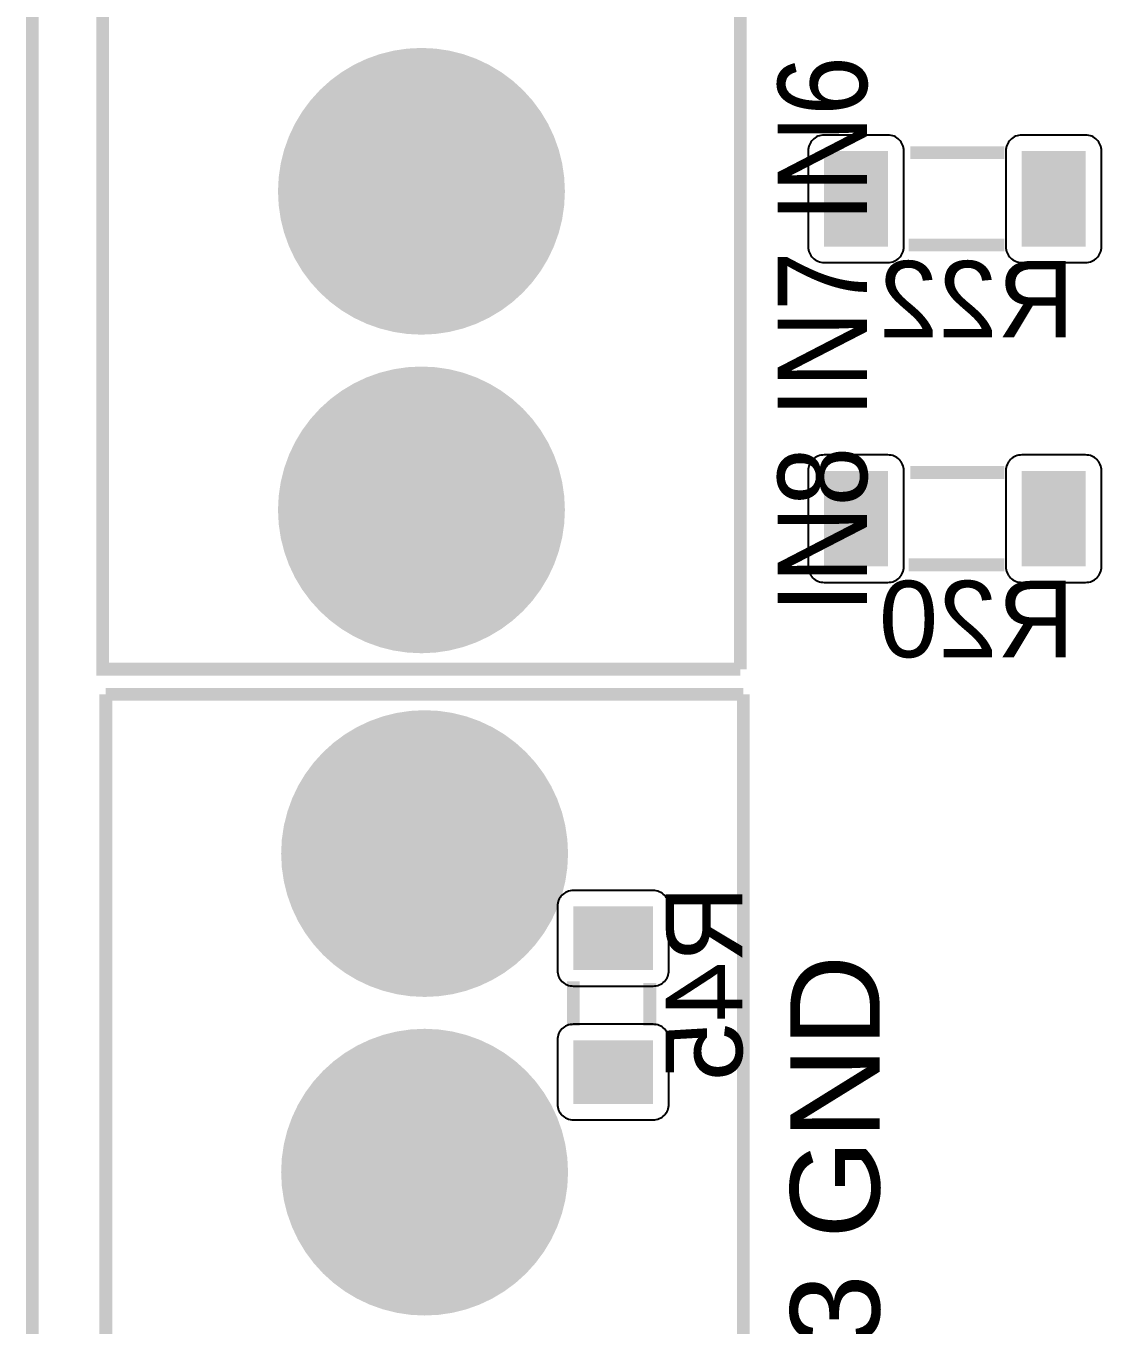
# Model space of a CAD drawing. Header units: inches. Extents: x -2.62 to 2.61, y -2.28 to 2.28.
# Drawn here: x -2.616 to -1.937, y -0.053 to 0.762 of the extents above; entities that cross this region are included whole.
import ezdxf

# ---------------------------------------------------------------- set-up
doc = ezdxf.new("R2010")
doc.units = ezdxf.units.IN
doc.layers.get('0').update_dxf_attribs({"linetype": 'CONTINUOUS'})

# ---------------------------------------------------------------- blocks, each defined once
blk = doc.blocks.new('RPAD')
blk.add_trace([(-0.5, -0.5), (-0.5, 0.5), (0.5, -0.5), (0.5, 0.5)])
blk = doc.blocks.new('EPAD')
at = {"const_width": 0.5}
blk.add_lwpolyline([(-0.25, 0, 1), (0.25, 0, 1)], format="xyb", close=True, dxfattribs=at)

msp = doc.modelspace()

# ---------------------------------------------------------------- linework, layer by layer
at = {"const_width": 0.008}
for points in [[(-2.612283, -2.271654), (2.608189, -2.271654), (2.608189, 2.271654), (-2.612283, 2.271654), (-2.612283, -2.271654)], [(-2.612283, -2.271654), (2.608189, -2.271654), (2.608189, 2.271654), (-2.612283, 2.271654), (-2.612283, -2.271654)], [(-2.612283, -2.271654), (2.608189, -2.271654), (2.608189, 2.271654), (-2.612283, 2.271654), (-2.612283, -2.271654)], [(-2.168189, 0.358268), (-2.568189, 0.358268), (-2.568189, 1.958268)], [(-2.168189, 0.358268), (-2.568189, 0.358268), (-2.568189, 1.958268)], [(-2.168189, 0.358268), (-2.568189, 0.358268), (-2.568189, 1.958268)], [(-2.168189, 1.958268), (-2.168189, 0.358268)], [(-2.168189, 1.958268), (-2.168189, 0.358268)], [(-2.168189, 1.958268), (-2.168189, 0.358268)], [(-2.061551, 0.682543), (-2.002551, 0.682543)], [(-2.061551, 0.682543), (-2.002551, 0.682543)], [(-2.061551, 0.682543), (-2.002551, 0.682543)], [(-2.062551, 0.624543), (-2.002551, 0.624543)], [(-2.062551, 0.624543), (-2.002551, 0.624543)], [(-2.062551, 0.624543), (-2.002551, 0.624543)], [(-2.061551, 0.481756), (-2.002551, 0.481756)], [(-2.061551, 0.481756), (-2.002551, 0.481756)], [(-2.061551, 0.481756), (-2.002551, 0.481756)], [(-2.062551, 0.423756), (-2.002551, 0.423756)], [(-2.062551, 0.423756), (-2.002551, 0.423756)], [(-2.062551, 0.423756), (-2.002551, 0.423756)], [(-2.56622, 0.34252), (-2.16622, 0.34252)], [(-2.56622, 0.34252), (-2.56622, -0.25748)], [(-2.56622, 0.34252), (-2.16622, 0.34252)], [(-2.56622, 0.34252), (-2.56622, -0.25748)], [(-2.56622, 0.34252), (-2.16622, 0.34252)], [(-2.56622, 0.34252), (-2.56622, -0.25748)], [(-2.16622, -0.25748), (-2.16622, 0.34252)], [(-2.16622, -0.25748), (-2.16622, 0.34252)], [(-2.16622, -0.25748), (-2.16622, 0.34252)], [(-2.272909, 0.134346), (-2.272909, 0.162346)], [(-2.272909, 0.134346), (-2.272909, 0.162346)], [(-2.272909, 0.134346), (-2.272909, 0.162346)], [(-2.224909, 0.134346), (-2.224909, 0.161346)], [(-2.224909, 0.134346), (-2.224909, 0.161346)], [(-2.224909, 0.134346), (-2.224909, 0.161346)]]:
    msp.add_lwpolyline(points, dxfattribs=at)
for points in [[(-2.115551, 0.613543), (-2.075551, 0.613543), (-2.074512, 0.613594), (-2.073507, 0.613742), (-2.07254, 0.613984), (-2.071616, 0.614315), (-2.070739, 0.61473), (-2.069915, 0.615224), (-2.069148, 0.615794), (-2.068442, 0.616434), (-2.067802, 0.61714), (-2.067232, 0.617907), (-2.066738, 0.618731), (-2.066323, 0.619608), (-2.065992, 0.620532), (-2.06575, 0.621499), (-2.065602, 0.622504), (-2.065551, 0.623543), (-2.065551, 0.683543), (-2.065602, 0.684583), (-2.06575, 0.685588), (-2.065992, 0.686555), (-2.066323, 0.687479), (-2.066738, 0.688355), (-2.067232, 0.689179), (-2.067802, 0.689946), (-2.068442, 0.690653), (-2.069148, 0.691293), (-2.069915, 0.691862), (-2.070739, 0.692357), (-2.071616, 0.692772), (-2.07254, 0.693102), (-2.073507, 0.693344), (-2.074512, 0.693493), (-2.075551, 0.693543), (-2.115551, 0.693543), (-2.116591, 0.693493), (-2.117596, 0.693344), (-2.118563, 0.693102), (-2.119487, 0.692772), (-2.120363, 0.692357), (-2.121187, 0.691862), (-2.121955, 0.691293), (-2.122661, 0.690653), (-2.123301, 0.689946), (-2.12387, 0.689179), (-2.124365, 0.688355), (-2.12478, 0.687479), (-2.12511, 0.686555), (-2.125352, 0.685588), (-2.125501, 0.684583), (-2.125551, 0.683543), (-2.125551, 0.623543), (-2.125501, 0.622504), (-2.125352, 0.621499), (-2.12511, 0.620532), (-2.12478, 0.619608), (-2.124365, 0.618731), (-2.12387, 0.617907), (-2.123301, 0.61714), (-2.122661, 0.616434), (-2.121955, 0.615794), (-2.121187, 0.615224), (-2.120363, 0.61473), (-2.119487, 0.614315), (-2.118563, 0.613984), (-2.117596, 0.613742), (-2.116591, 0.613594), (-2.115551, 0.613543)], [(-1.991551, 0.613543), (-1.951551, 0.613543), (-1.950512, 0.613594), (-1.949507, 0.613742), (-1.94854, 0.613984), (-1.947616, 0.614315), (-1.946739, 0.61473), (-1.945915, 0.615224), (-1.945148, 0.615794), (-1.944442, 0.616434), (-1.943802, 0.61714), (-1.943232, 0.617907), (-1.942738, 0.618731), (-1.942323, 0.619608), (-1.941992, 0.620532), (-1.94175, 0.621499), (-1.941602, 0.622504), (-1.941551, 0.623543), (-1.941551, 0.683543), (-1.941602, 0.684583), (-1.94175, 0.685588), (-1.941992, 0.686555), (-1.942323, 0.687479), (-1.942738, 0.688355), (-1.943232, 0.689179), (-1.943802, 0.689946), (-1.944442, 0.690653), (-1.945148, 0.691293), (-1.945915, 0.691862), (-1.946739, 0.692357), (-1.947616, 0.692772), (-1.94854, 0.693102), (-1.949507, 0.693344), (-1.950512, 0.693493), (-1.951551, 0.693543), (-1.991551, 0.693543), (-1.992591, 0.693493), (-1.993596, 0.693344), (-1.994563, 0.693102), (-1.995487, 0.692772), (-1.996363, 0.692357), (-1.997187, 0.691862), (-1.997955, 0.691293), (-1.998661, 0.690653), (-1.999301, 0.689946), (-1.99987, 0.689179), (-2.000365, 0.688355), (-2.00078, 0.687479), (-2.00111, 0.686555), (-2.001352, 0.685588), (-2.001501, 0.684583), (-2.001551, 0.683543), (-2.001551, 0.623543), (-2.001501, 0.622504), (-2.001352, 0.621499), (-2.00111, 0.620532), (-2.00078, 0.619608), (-2.000365, 0.618731), (-1.99987, 0.617907), (-1.999301, 0.61714), (-1.998661, 0.616434), (-1.997955, 0.615794), (-1.997187, 0.615224), (-1.996363, 0.61473), (-1.995487, 0.614315), (-1.994563, 0.613984), (-1.993596, 0.613742), (-1.992591, 0.613594), (-1.991551, 0.613543)], [(-2.115551, 0.412756), (-2.075551, 0.412756), (-2.074512, 0.412806), (-2.073507, 0.412955), (-2.07254, 0.413197), (-2.071616, 0.413528), (-2.070739, 0.413942), (-2.069915, 0.414437), (-2.069148, 0.415006), (-2.068442, 0.415646), (-2.067802, 0.416353), (-2.067232, 0.41712), (-2.066738, 0.417944), (-2.066323, 0.41882), (-2.065992, 0.419744), (-2.06575, 0.420711), (-2.065602, 0.421717), (-2.065551, 0.422756), (-2.065551, 0.482756), (-2.065602, 0.483795), (-2.06575, 0.4848), (-2.065992, 0.485767), (-2.066323, 0.486691), (-2.066738, 0.487568), (-2.067232, 0.488392), (-2.067802, 0.489159), (-2.068442, 0.489865), (-2.069148, 0.490506), (-2.069915, 0.491075), (-2.070739, 0.49157), (-2.071616, 0.491984), (-2.07254, 0.492315), (-2.073507, 0.492557), (-2.074512, 0.492706), (-2.075551, 0.492756), (-2.115551, 0.492756), (-2.116591, 0.492706), (-2.117596, 0.492557), (-2.118563, 0.492315), (-2.119487, 0.491984), (-2.120363, 0.49157), (-2.121187, 0.491075), (-2.121955, 0.490506), (-2.122661, 0.489865), (-2.123301, 0.489159), (-2.12387, 0.488392), (-2.124365, 0.487568), (-2.12478, 0.486691), (-2.12511, 0.485767), (-2.125352, 0.4848), (-2.125501, 0.483795), (-2.125551, 0.482756), (-2.125551, 0.422756), (-2.125501, 0.421717), (-2.125352, 0.420711), (-2.12511, 0.419744), (-2.12478, 0.41882), (-2.124365, 0.417944), (-2.12387, 0.41712), (-2.123301, 0.416353), (-2.122661, 0.415646), (-2.121955, 0.415006), (-2.121187, 0.414437), (-2.120363, 0.413942), (-2.119487, 0.413528), (-2.118563, 0.413197), (-2.117596, 0.412955), (-2.116591, 0.412806), (-2.115551, 0.412756)], [(-1.991551, 0.412756), (-1.951551, 0.412756), (-1.950512, 0.412806), (-1.949507, 0.412955), (-1.94854, 0.413197), (-1.947616, 0.413528), (-1.946739, 0.413942), (-1.945915, 0.414437), (-1.945148, 0.415006), (-1.944442, 0.415646), (-1.943802, 0.416353), (-1.943232, 0.41712), (-1.942738, 0.417944), (-1.942323, 0.41882), (-1.941992, 0.419744), (-1.94175, 0.420711), (-1.941602, 0.421717), (-1.941551, 0.422756), (-1.941551, 0.482756), (-1.941602, 0.483795), (-1.94175, 0.4848), (-1.941992, 0.485767), (-1.942323, 0.486691), (-1.942738, 0.487568), (-1.943232, 0.488392), (-1.943802, 0.489159), (-1.944442, 0.489865), (-1.945148, 0.490506), (-1.945915, 0.491075), (-1.946739, 0.49157), (-1.947616, 0.491984), (-1.94854, 0.492315), (-1.949507, 0.492557), (-1.950512, 0.492706), (-1.951551, 0.492756), (-1.991551, 0.492756), (-1.992591, 0.492706), (-1.993596, 0.492557), (-1.994563, 0.492315), (-1.995487, 0.491984), (-1.996363, 0.49157), (-1.997187, 0.491075), (-1.997955, 0.490506), (-1.998661, 0.489865), (-1.999301, 0.489159), (-1.99987, 0.488392), (-2.000365, 0.487568), (-2.00078, 0.486691), (-2.00111, 0.485767), (-2.001352, 0.4848), (-2.001501, 0.483795), (-2.001551, 0.482756), (-2.001551, 0.422756), (-2.001501, 0.421717), (-2.001352, 0.420711), (-2.00111, 0.419744), (-2.00078, 0.41882), (-2.000365, 0.417944), (-1.99987, 0.41712), (-1.999301, 0.416353), (-1.998661, 0.415646), (-1.997955, 0.415006), (-1.997187, 0.414437), (-1.996363, 0.413942), (-1.995487, 0.413528), (-1.994563, 0.413197), (-1.993596, 0.412955), (-1.992591, 0.412806), (-1.991551, 0.412756)], [(-2.212909, 0.169346), (-2.212909, 0.209346), (-2.21296, 0.210386), (-2.213108, 0.211391), (-2.21335, 0.212358), (-2.213681, 0.213282), (-2.214096, 0.214158), (-2.214591, 0.214982), (-2.21516, 0.21575), (-2.2158, 0.216456), (-2.216506, 0.217096), (-2.217274, 0.217665), (-2.218098, 0.21816), (-2.218974, 0.218575), (-2.219898, 0.218906), (-2.220865, 0.219148), (-2.22187, 0.219296), (-2.222909, 0.219346), (-2.272909, 0.219346), (-2.273949, 0.219296), (-2.274954, 0.219148), (-2.275921, 0.218906), (-2.276845, 0.218575), (-2.277721, 0.21816), (-2.278545, 0.217665), (-2.279313, 0.217096), (-2.280019, 0.216456), (-2.280659, 0.21575), (-2.281228, 0.214982), (-2.281723, 0.214158), (-2.282138, 0.213282), (-2.282469, 0.212358), (-2.282711, 0.211391), (-2.282859, 0.210386), (-2.282909, 0.209346), (-2.282909, 0.169346), (-2.282859, 0.168307), (-2.282711, 0.167302), (-2.282469, 0.166335), (-2.282138, 0.165411), (-2.281723, 0.164535), (-2.281228, 0.163711), (-2.280659, 0.162943), (-2.280019, 0.162237), (-2.279313, 0.161597), (-2.278545, 0.161028), (-2.277721, 0.160533), (-2.276845, 0.160118), (-2.275921, 0.159787), (-2.274954, 0.159545), (-2.273949, 0.159397), (-2.272909, 0.159346), (-2.222909, 0.159346), (-2.22187, 0.159397), (-2.220865, 0.159545), (-2.219898, 0.159787), (-2.218974, 0.160118), (-2.218098, 0.160533), (-2.217274, 0.161028), (-2.216506, 0.161597), (-2.2158, 0.162237), (-2.21516, 0.162943), (-2.214591, 0.163711), (-2.214096, 0.164535), (-2.213681, 0.165411), (-2.21335, 0.166335), (-2.213108, 0.167302), (-2.21296, 0.168307), (-2.212909, 0.169346)], [(-2.212909, 0.085346), (-2.212909, 0.125346), (-2.21296, 0.126386), (-2.213108, 0.127391), (-2.21335, 0.128358), (-2.213681, 0.129282), (-2.214096, 0.130158), (-2.214591, 0.130982), (-2.21516, 0.13175), (-2.2158, 0.132456), (-2.216506, 0.133096), (-2.217274, 0.133665), (-2.218098, 0.13416), (-2.218974, 0.134575), (-2.219898, 0.134906), (-2.220865, 0.135148), (-2.22187, 0.135296), (-2.222909, 0.135346), (-2.272909, 0.135346), (-2.273949, 0.135296), (-2.274954, 0.135148), (-2.275921, 0.134906), (-2.276845, 0.134575), (-2.277721, 0.13416), (-2.278545, 0.133665), (-2.279313, 0.133096), (-2.280019, 0.132456), (-2.280659, 0.13175), (-2.281228, 0.130982), (-2.281723, 0.130158), (-2.282138, 0.129282), (-2.282469, 0.128358), (-2.282711, 0.127391), (-2.282859, 0.126386), (-2.282909, 0.125346), (-2.282909, 0.085346), (-2.282859, 0.084307), (-2.282711, 0.083302), (-2.282469, 0.082335), (-2.282138, 0.081411), (-2.281723, 0.080535), (-2.281228, 0.079711), (-2.280659, 0.078943), (-2.280019, 0.078237), (-2.279313, 0.077597), (-2.278545, 0.077028), (-2.277721, 0.076533), (-2.276845, 0.076118), (-2.275921, 0.075787), (-2.274954, 0.075545), (-2.273949, 0.075397), (-2.272909, 0.075346), (-2.222909, 0.075346), (-2.22187, 0.075397), (-2.220865, 0.075545), (-2.219898, 0.075787), (-2.218974, 0.076118), (-2.218098, 0.076533), (-2.217274, 0.077028), (-2.216506, 0.077597), (-2.2158, 0.078237), (-2.21516, 0.078943), (-2.214591, 0.079711), (-2.214096, 0.080535), (-2.213681, 0.081411), (-2.21335, 0.082335), (-2.213108, 0.083302), (-2.21296, 0.084307), (-2.212909, 0.085346)]]:
    msp.add_lwpolyline(points, close=True)

# ---------------------------------------------------------------- block references
at = {"xscale": 0.18, "yscale": 0.18}
for p in [(-2.368189, 0.658268), (-2.368189, 0.458268), (-2.36622, 0.24252), (-2.36622, 0.04252)]:
    msp.add_blockref('EPAD', p, dxfattribs=at)
at = {"xscale": 0.04}
for p, yscale, rotation in [((-2.095551, 0.653543), 0.06, 180), ((-1.971551, 0.653543), 0.06, 180), ((-2.095551, 0.452756), 0.06, 180), ((-1.971551, 0.452756), 0.06, 180), ((-2.24791, 0.189346), 0.05, -90), ((-2.24791, 0.105346), 0.05, -90)]:
    msp.add_blockref('RPAD', p, dxfattribs=dict(at, yscale=yscale, rotation=rotation))

# ---------------------------------------------------------------- texts
for s, width, p in [('IN8 IN7 IN6 IN5 IN4 IN3 IN2 IN1', 0.892857, (-2.088654, 0.393701)), ('IN8 IN7 IN6 IN5 IN4 IN3 IN2 IN1', 0.892857, (-2.088654, 0.393701)), ('IN8 IN7 IN6 IN5 IN4 IN3 IN2 IN1', 0.892857, (-2.088654, 0.393701)), ('A2 A3 GND', 1.071429, (-2.08078, -0.240157)), ('A2 A3 GND', 1.071429, (-2.08078, -0.240157)), ('A2 A3 GND', 1.071429, (-2.08078, -0.240157))]:
    msp.add_text(s, height=0.056, rotation=90, dxfattribs=dict(width=width)).set_placement(p)
at = {"text_generation_flag": 2, "width": 1.041667}
for s, p in [('R22', (-1.958551, 0.566543)), ('R22', (-1.958551, 0.566543)), ('R22', (-1.958551, 0.566543)), ('R20', (-1.958551, 0.365756)), ('R20', (-1.958551, 0.365756)), ('R20', (-1.958551, 0.365756))]:
    msp.add_text(s, height=0.048, dxfattribs=at).set_placement(p)
msp.add_text('R45', height=0.048, rotation=90, dxfattribs=at).set_placement((-2.166909, 0.222346))
msp.add_text('R45', height=0.048, rotation=90, dxfattribs=at).set_placement((-2.166909, 0.222346))
msp.add_text('R45', height=0.048, rotation=90, dxfattribs=at).set_placement((-2.166909, 0.222346))

doc.saveas('drawing.dxf')
